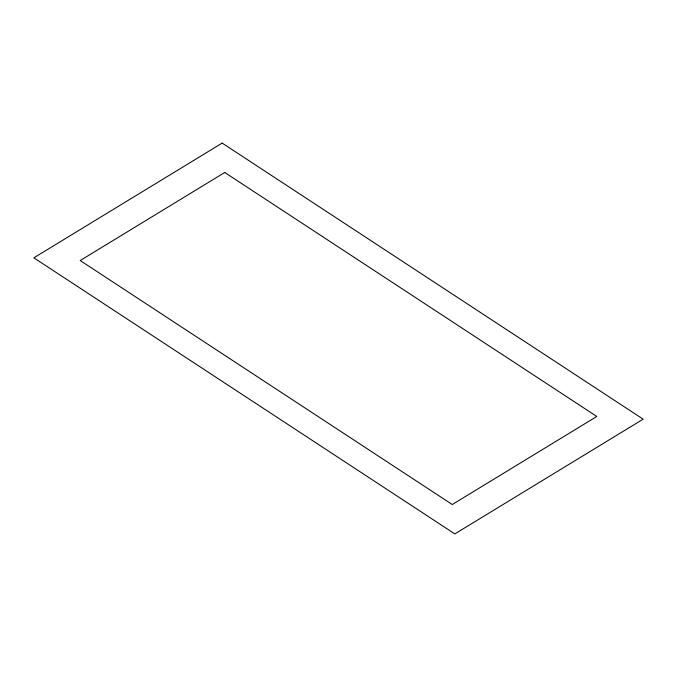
<?xml version="1.0" encoding="UTF-8"?>
<svg xmlns="http://www.w3.org/2000/svg" width="677" height="677" viewBox="0 0 677 677"><rect width="100%" height="100%" fill="white"/><g stroke="black" fill="none" stroke-linecap="round" stroke-linejoin="round"><path stroke-width="1.02" d="M222.166 143.092L33.85 257.827L454.834 533.908L643.15 419.173L222.166 143.092M224.747 172.474L80.208 260.535L452.253 504.526L596.792 416.465L224.747 172.474"/></g></svg>
